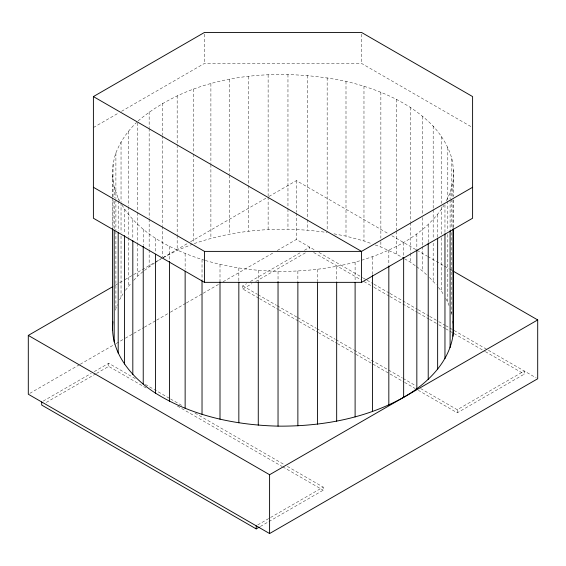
<?xml version="1.0" encoding="UTF-8"?>
<svg xmlns="http://www.w3.org/2000/svg" width="566" height="566" viewBox="0 0 566 566"><rect width="100%" height="100%" fill="white"/><g stroke="black" fill="none" stroke-linecap="round" stroke-linejoin="round"><path stroke-width="0.42" stroke-dasharray="2.83 2.12" d="M112.45 196.855C112.818 182.195 110.95 167.083 115.903 152.962C120.402 141.351 127.654 131.043 136.604 122.426M452.97 196.416C452.213 183.78 454.915 171.052 451.817 158.607C448.442 146.375 441.643 135.493 433.181 126.133C409.933 102.149 377.975 89.004 345.996 81.334C275.791 66.852 194.435 73.354 137.779 121.166L137.779 211.755M115.287 310.182L117.374 304.593M446.425 200.704L450.097 192.801L452.97 181.467M119.575 299.853L122.992 293.853M125.433 290.301L131.305 282.894M205.295 260.466C253.851 274.56 306.206 274.758 355.108 262.157C389.132 252.493 424.443 236.213 443.985 205.288M133.661 280.368L137.779 275.96L143.806 270.994M144.479 270.442L154.292 263.247M155.027 262.773L160.886 258.966M93.397 127.541L118.499 113.044M121.541 111.29L204.46 63.413L361.54 63.413L472.603 127.541M115.131 285.285L118.938 283.085M119.702 282.646L124.272 280.007M125.029 279.569L155.494 261.973M156.258 261.534L162.35 258.018M163.114 257.58L187.488 243.507M190.537 241.746L265.942 198.213M268.984 196.452L296.407 180.625L388.8 233.97M29.828 393.349L79.473 364.688M80.238 364.249L115.379 343.958M116.143 343.52L124.541 338.666M125.305 338.227L132.946 333.82M133.71 333.374L143.637 327.643M144.401 327.205L155.862 320.589M156.626 320.144L169.609 312.651M170.373 312.206L185.648 303.39M186.412 302.944L202.451 293.69M203.215 293.245L218.497 284.429M223.075 281.783L273.491 252.677M277.312 250.469L296.407 239.446L315.156 250.271M43.228 401.096L91.211 373.39M94.26 371.629L108.729 363.273L136.208 379.142M258.811 298.232L242.786 288.978L242.786 285.88L246.592 283.679M250.398 281.486L300.673 252.464M304.48 250.264L309.807 247.186L309.807 250.278M46.278 402.433L95.781 373.85M96.545 373.404L108.729 366.372L146.134 387.965M242.786 288.978L251.927 283.7M255.733 281.5L306.001 252.478M257.714 524.923L323.214 487.107L323.214 490.206L259.999 526.698M420.63 388.559L457.271 409.713L524.293 371.013L524.293 374.112L457.271 412.805L418.338 390.335M163.135 257.615L177.172 250.405L192.617 244.158M194.258 243.571C236.772 228.982 282.816 226.025 327.162 232.52M334.011 233.836L345.996 236.128L363.973 240.967L372.018 243.833M121.938 204.899C139.809 234.232 172.701 250.391 204.475 260.247M375.237 244.979L380.861 246.981L396.426 254.084L403.813 258.351M391.856 235.732L416.286 249.839M417.05 250.278L426.976 256.009M427.74 256.448L443.779 265.709M444.543 266.147L449.121 268.793M449.885 269.239L452.177 270.555M404.548 258.775L410.456 262.185L415.925 266.183M318.969 252.471L362.481 277.588M363.238 278.033L366.294 279.795M367.058 280.234L373.164 283.764M373.928 284.203L389.196 293.018M389.953 293.457L417.432 309.319M418.196 309.758L428.887 315.927M429.644 316.373L438.042 321.219M438.806 321.658L444.911 325.181M445.675 325.627L453.309 330.035M454.073 330.473L487.659 349.866M488.423 350.304L536.207 377.897M313.628 252.486L360.952 279.802M364.002 281.571L373.164 286.856M373.928 287.295L389.196 296.11M389.953 296.549L417.432 312.418M418.196 312.856L428.887 319.026M429.644 319.465L438.042 324.311M438.806 324.757L444.911 328.28M445.675 328.719L453.309 333.126M454.073 333.572L484.602 351.196M485.366 351.635L524.293 374.112M242.786 285.88L257.289 294.256M258.046 294.695L276.371 305.272M277.135 305.711L296.98 317.172M297.744 317.611L316.061 328.188M316.826 328.627L335.143 339.204M335.907 339.642L353.46 349.781M354.224 350.22L387.809 369.612M388.573 370.051L402.313 377.982M403.077 378.428L416.052 385.913M259.575 298.671L277.899 309.248M278.656 309.687L298.501 321.148M299.265 321.587L317.59 332.164M318.347 332.603L336.671 343.18M337.435 343.619L354.988 353.757M355.752 354.196L389.337 373.588M390.101 374.027L403.841 381.958M404.598 382.404L415.288 388.573M145.37 384.427L169.793 398.528M170.557 398.973L182.004 405.581M194.98 413.074L284.288 464.629M287.344 466.398L323.214 487.107M177.427 406.034L281.995 466.405M282.759 466.844L323.214 490.206M416.611 266.678L422.767 271.171L427.054 275.189M429.502 277.481L436.322 284.818M438.424 287.408L441.565 291.306L443.645 294.928M445.725 298.551L447.805 302.18L449.241 306.185M112.45 175.75L114.183 187.162L118.195 198.376L119.858 201.277M451.243 311.795L452.064 315.029M457.271 409.713L457.271 412.805M453.55 170.019L453.55 196.402M453.55 199.918L453.55 228.063M452.97 199.94L452.97 228.084M451.817 158.607L451.817 198.185M451.817 199.062L451.817 228.084M451.817 232.485L451.817 313.394M450.097 192.801L450.097 198.956M450.097 199.84L450.097 229.739M447.805 147.386L447.805 200.159M447.805 201.036L447.805 230.942M447.805 234.458L447.805 302.18M444.961 204.743L444.961 232.888M441.565 136.512L441.565 203.357M441.565 206.873L441.565 234.14M441.565 237.656L441.565 291.306M437.638 214.514L437.638 237.38M433.181 126.133L433.181 208.804M433.181 209.682L433.181 238.703M433.181 243.104L433.181 280.92M428.221 224.596L428.221 243.069M422.767 116.384L422.767 214.005M422.767 217.521L422.767 245.665M422.767 246.55L422.767 271.171M416.838 233.977L416.838 248.934M410.456 107.399L410.456 221.73M410.456 222.608L410.456 252.514M410.456 253.391L410.456 262.185M403.65 242.538L403.65 256.61M396.426 99.298L396.426 230.341M396.426 231.218L396.426 254.084M388.828 250.151L388.828 265.107M380.861 92.187L380.861 238.187M380.861 241.703L380.861 246.981M372.57 256.723L372.57 274.312M363.973 86.174L363.973 240.967M361.54 34.179L361.54 63.413M355.108 262.157L355.108 281.507M345.996 81.334L345.996 236.128M336.671 266.388L336.671 281.337M327.162 77.733L327.162 229.881M317.505 269.352L317.505 281.67M307.727 75.412L307.727 218.773M307.727 219.65L307.727 230.206M297.872 271.015L297.872 281.571M296.407 180.625L296.407 212.229M296.407 213.106L296.407 239.446M287.96 74.415L287.96 208.097M287.96 208.981L287.96 229.209M278.04 271.347L278.04 281.903M268.128 74.747L268.128 196.119M268.128 197.003L268.128 229.541M258.273 270.35L258.273 280.906M248.495 76.41L248.495 184.587M248.495 185.471L248.495 231.204M238.838 268.036L238.838 281.224M229.329 79.374L229.329 174.363M229.329 175.241L229.329 234.168M220.004 264.428L220.004 282.017M210.892 83.605L210.892 163.638M210.892 164.515L210.892 238.399M204.46 34.179L204.46 63.413M202.027 259.589L202.027 279.816M193.43 89.039L193.43 153.244M193.43 154.122L193.43 242.956M185.139 253.575L185.139 269.409M177.172 95.612L177.172 143.983M177.172 144.861L177.172 234.572M177.172 235.449L177.172 250.405M169.574 246.472L169.574 261.421M162.35 103.224L162.35 134.892M162.35 135.769L162.35 225.48M162.35 226.358L162.35 257.141M155.544 238.371L155.544 252.443M149.162 111.785L149.162 127.619M149.162 128.496L149.162 218.2M149.162 219.084L149.162 248.983M149.162 249.868L149.162 266.579M143.233 229.386L143.233 245.212M137.779 212.639L137.779 242.538M137.779 243.415L137.779 275.96M132.819 219.636L132.819 238.979M128.362 131.248L128.362 206.01M128.362 206.887L128.362 236.793M128.362 237.67L128.362 286.042M124.435 209.25L124.435 233.878M121.039 141.896L121.039 201.701M121.039 202.586L121.039 232.485M121.039 236.001L121.039 296.69M118.195 198.376L118.195 200.138M118.195 201.015L118.195 230.921M115.903 152.962L115.903 198.694M115.903 199.579L115.903 230.355M115.903 231.239L115.903 307.755M114.183 187.162L114.183 197.711M114.183 201.234L114.183 228.494M113.03 164.296L113.03 196.841M113.03 200.357L113.03 227.624M112.45 197.732L112.45 227.638M108.729 363.273L108.729 366.372"/><path stroke-width="0.85" d="M453.55 228.94L453.55 324.806C454.746 356.898 429.714 382.439 403.65 397.332C365.565 418.635 321.311 426.502 278.04 426.141C235.463 425.052 191.987 416.031 155.544 393.158C131.63 377.84 109.443 351.925 112.896 321.729M93.397 96.581L204.46 32.453L361.54 32.453L472.603 96.581L472.603 218.228L361.54 282.349L204.46 282.349L93.397 218.228L93.397 96.581L361.54 251.389L472.603 187.268M452.942 271.001L537.7 319.932L537.7 378.753L269.593 533.547L28.3 394.233L28.3 335.412L112.846 286.601M28.3 335.412L269.593 474.725L537.7 319.932M41.707 401.973L41.707 405.072L256.193 528.899L259.235 527.144M93.397 187.268L204.46 251.389L361.54 251.389L361.54 282.349M453.055 321.545L453.55 324.806M452.97 228.961L452.97 336.261M450.097 230.624L450.097 347.595M444.961 233.772L444.961 358.66M437.638 238.258L437.638 369.308M428.221 243.069L428.221 379.39M416.838 249.811L416.838 388.771M403.65 257.488L403.65 397.332M388.828 265.985L388.828 404.945M372.57 275.196L372.57 411.517M355.108 282.392L355.108 416.951M336.671 282.222L336.671 421.182M317.505 282.547L317.505 424.146M297.872 282.448L297.872 425.809M278.04 281.903L278.04 426.141M269.593 474.725L269.593 533.547M258.273 281.783L258.273 425.144M256.193 525.807L256.193 528.899M238.838 282.101L238.838 422.823M220.004 282.017L220.004 419.222M204.46 251.389L204.46 282.349M202.027 280.694L202.027 414.383M185.139 271.164L185.139 408.369M169.574 261.421L169.574 401.259M155.544 254.198L155.544 393.158M143.233 246.097L143.233 384.173M132.819 240.741L132.819 374.423M124.435 235.64L124.435 364.044M118.195 232.676L118.195 353.17M114.183 230.256L114.183 341.949M112.45 228.515L112.45 330.537"/></g></svg>
